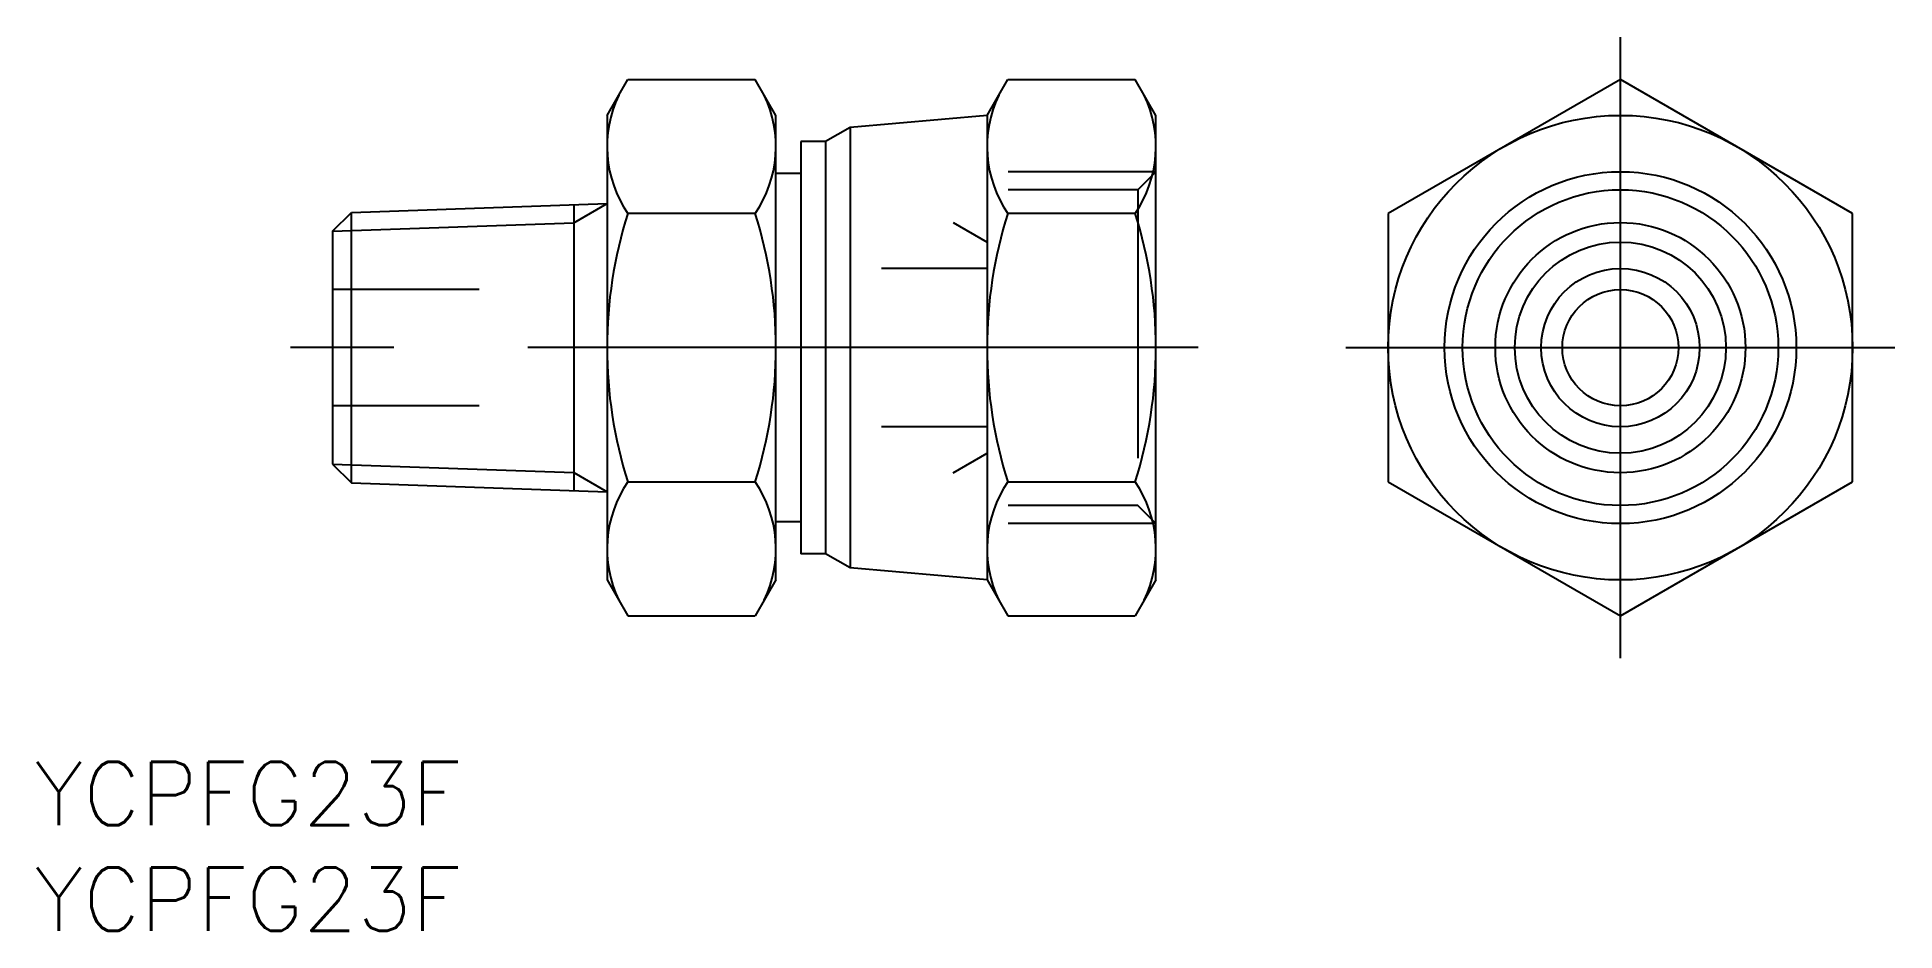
# Model space of a CAD drawing. Extents: x -75 to 13, y -27.6 to 14.7.
import ezdxf

# ---------------------------------------------------------------- set-up
doc = ezdxf.new("R2010")
doc.units = 0
doc.linetypes.add('CENTER', pattern=[50.8, 31.75, -6.35, 6.35, -6.35])
doc.linetypes.add('DASHED', pattern=[19.05, 12.7, -6.35])
doc.layers.get('0').update_dxf_attribs({"linetype": 'CONTINUOUS'})
doc.layers.add('CENTER', color=1, linetype='CENTER')
doc.styles.get("Standard").update_dxf_attribs({"font": 'txt.shx', "height": 3, "bigfont": 'bigfont.shx'})

msp = doc.modelspace()

# ---------------------------------------------------------------- linework, layer by layer
at = {"color": 7, "linetype": 'CONTINUOUS'}
for p, q in [((-48, 11), (-47.018, 12.702)), ((-47.018, 12.702), (-40.982, 12.702)), ((-40, 11), (-40.982, 12.702)), ((-30, 11), (-29.018, 12.702)), ((-29.018, 12.702), (-22.982, 12.702)), ((-22, 11), (-22.982, 12.702)), ((0, 12.702), (-11, 6.351)), ((11, 6.351), (0, 12.702)), ((-48, 11), (-48, -11)), ((-40, -11), (-40, 11)), ((-30, 11), (-36.49, 10.432)), ((-30, 11), (-30, -11)), ((-22, -11), (-22, 11)), ((-38.83, 9.757), (-38.83, -9.757)), ((-37.66, 9.757), (-38.83, 9.757)), ((-36.49, 10.432), (-37.66, 9.757)), ((-37.66, 9.757), (-37.66, -9.757)), ((-36.49, 10.432), (-36.49, -10.432)), ((-38.83, 8.25), (-40, 8.25)), ((-61, 5.513), (-60.113, 6.4)), ((-60.113, 6.4), (-48, 6.823)), ((-60.113, -6.4), (-60.113, 6.4)), ((-49.578, 6.767), (-49.578, -6.767)), ((-40.982, 6.351), (-47.018, 6.351)), ((-22.982, 6.351), (-29.018, 6.351)), ((-11, 6.351), (-11, -6.351)), ((11, -6.351), (11, 6.351)), ((-61, 5.513), (-61, -5.513)), ((-61, -5.513), (-60.113, -6.4)), ((-60.113, -6.4), (-48, -6.823)), ((-47.018, -6.351), (-40.982, -6.351)), ((-29.018, -6.351), (-22.982, -6.351)), ((-11, -6.351), (0, -12.702)), ((0, -12.702), (11, -6.351)), ((-38.83, -8.25), (-40, -8.25)), ((-37.66, -9.757), (-38.83, -9.757)), ((-36.49, -10.432), (-37.66, -9.757)), ((-30, -11), (-36.49, -10.432)), ((-48, -11), (-47.018, -12.702)), ((-40, -11), (-40.982, -12.702)), ((-30, -11), (-29.018, -12.702)), ((-22, -11), (-22.982, -12.702)), ((-47.018, -12.702), (-40.982, -12.702)), ((-29.018, -12.702), (-22.982, -12.702))]:
    msp.add_line(p, q, dxfattribs=at)
at = {"color": 3, "linetype": 'DASHED'}
for p, q in [((-22, 8.331), (-29, 8.331)), ((-22, 8.331), (-22.856, 7.475)), ((-22.856, 7.475), (-29, 7.475)), ((-22.856, 7.475), (-22.856, -7.475)), ((-31.6, 5.924), (-30, 5)), ((-30, 3.75), (-35, 3.75)), ((-54.057, 2.75), (-61, 2.75)), ((-54.057, -2.75), (-61, -2.75)), ((-30, -3.75), (-35, -3.75)), ((-31.6, -5.924), (-30, -5)), ((-22.856, -7.475), (-29, -7.475)), ((-22, -8.331), (-22.856, -7.475)), ((-22, -8.331), (-29, -8.331))]:
    msp.add_line(p, q, dxfattribs=at)
at = {"color": 3, "linetype": 'CONTINUOUS'}
for p, q in [((-49.578, 5.911), (-48, 6.823)), ((-61, 5.513), (-49.578, 5.911)), ((-61, -5.513), (-49.578, -5.911)), ((-49.578, -5.911), (-48, -6.823))]:
    msp.add_line(p, q, dxfattribs=at)
at = {"color": 7, "linetype": 'CONTINUOUS'}
for radius in [11, 7.475, 5.924, 5, 3.75, 2.75]:
    msp.add_circle((0, 0), radius, dxfattribs=at)
at = {"color": 3, "linetype": 'CONTINUOUS'}
msp.add_circle((0, 0), 8.331, dxfattribs=at)
at = {"color": 7, "linetype": 'CONTINUOUS'}
for centre, radius, start, end in [((-42.377, 9.526), 5.623, 154.38425, 214.38425), ((-45.623, 9.526), 5.623, 325.61575, 25.61575), ((-24.377, 9.526), 5.623, 154.38425, 214.38425), ((-27.623, 9.526), 5.623, 325.61575, 25.61575), ((-26.982, 0), 21.018, 162.41205, 197.58795), ((-61.018, 0), 21.018, 342.41205, 17.58795), ((-8.982, 0), 21.018, 162.41205, 197.58795), ((-43.018, 0), 21.018, 342.41205, 17.58795), ((-42.377, -9.526), 5.623, 145.61575, 205.61575), ((-45.623, -9.526), 5.623, 334.38425, 34.38425), ((-24.377, -9.526), 5.623, 145.61575, 205.61575), ((-27.623, -9.526), 5.623, 334.38425, 34.38425)]:
    msp.add_arc(centre, radius, start, end, dxfattribs=at)
at = {"layer": 'CENTER', "color": 1, "linetype": 'CENTER'}
for p, q in [((0, -14.702), (0, 14.702)), ((-20, 0), (-63, 0)), ((-13, 0), (13, 0))]:
    msp.add_line(p, q, dxfattribs=at)

# ---------------------------------------------------------------- texts
at = {"color": 7, "linetype": 'CONTINUOUS'}
for p in [(-75.125, -22.613), (-75.125, -27.613)]:
    msp.add_text('YCPFG23F', height=3, dxfattribs=at).set_placement(p)

doc.saveas('drawing.dxf')
